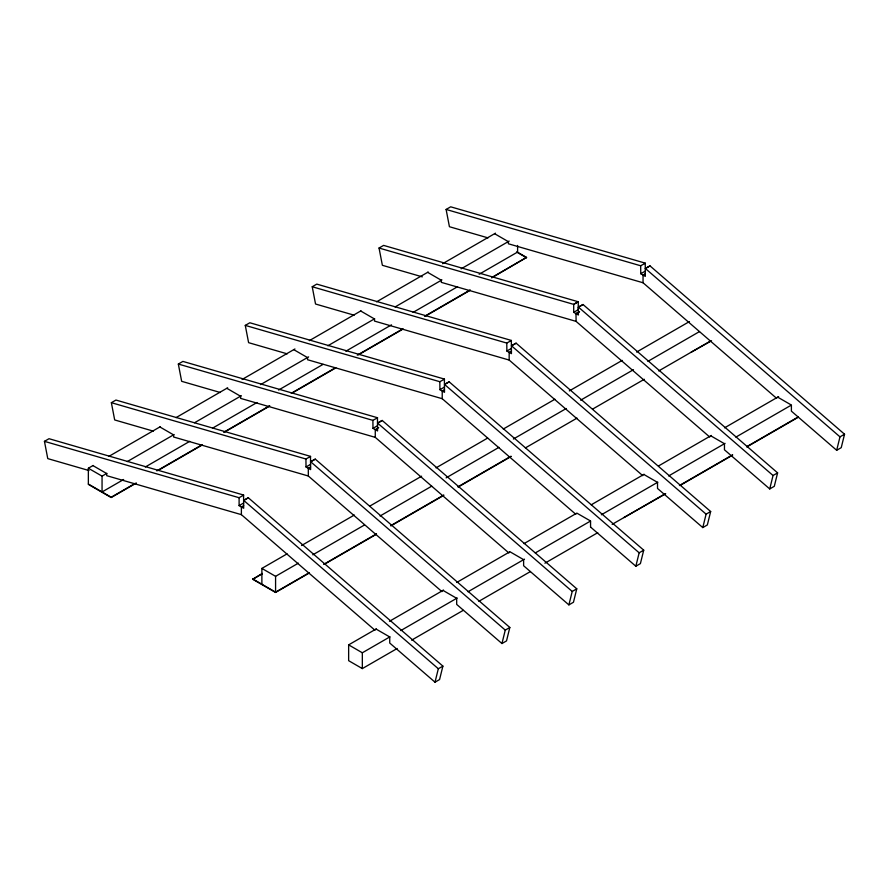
<?xml version="1.0" encoding="UTF-8"?>
<svg xmlns="http://www.w3.org/2000/svg" width="889" height="889" viewBox="0 0 889 889"><rect width="100%" height="100%" fill="white"/><g stroke="black" fill="none" stroke-linecap="round" stroke-linejoin="round"><path stroke-width="1.33" d="M136.395 482.994L111.192 497.551L88.355 484.372L88.355 468.236L93.156 465.458M376.036 629.045L389.738 636.957L389.738 643.047L435.01 682.185L438.321 668.75L442.889 666.117L248.331 497.773L243.675 500.351L438.321 668.75M442.889 666.117L439.577 679.552L435.01 682.185M442.978 590.396L456.679 598.308L456.679 604.398L501.952 643.536L505.263 630.101L509.83 627.467L315.273 459.124L310.617 461.702L505.263 630.101M509.83 627.467L506.519 640.902L501.952 643.536M509.93 551.747L523.621 559.659L523.621 565.748L568.893 604.887L572.216 591.452L576.772 588.818L382.226 420.475L377.558 423.053L572.216 591.452M576.772 588.818L573.461 602.253L568.893 604.887M590.563 527.066L635.835 566.237L639.158 552.802L643.725 550.169L449.167 381.826L444.5 384.404L639.158 552.802M643.725 550.169L640.402 563.604L635.835 566.237M643.814 474.448L657.516 482.36L657.516 488.45L702.788 527.588L706.099 514.153L710.667 511.519L516.109 343.176L511.442 345.754L706.099 514.153M710.667 511.519L707.344 524.955L702.788 527.588M710.756 435.799L724.457 443.711L724.457 449.801L769.73 488.939L773.041 475.504L777.608 472.87L583.051 304.527L578.383 307.105L578.383 315.017L573.705 312.317L573.705 304.405L578.272 301.771L578.272 309.683L573.705 312.317M777.608 472.87L774.297 486.305L769.73 488.939M777.697 397.15L791.399 405.062L791.399 411.151L836.671 450.29L839.983 436.855L844.55 434.221L649.992 265.878L645.325 268.456L839.983 436.855M844.55 434.221L841.238 447.656L836.671 450.29M89.044 470.559L47.762 458.613L44.45 441.344L49.017 438.71L243.575 495.029L243.675 508.264L239.108 505.63L239.108 497.718L243.675 495.084M111.369 402.684L115.937 400.05L310.494 456.357L310.617 469.614L306.027 466.969L305.927 459.002L111.369 402.684L114.681 419.952L153.297 431.121M178.333 364.046L182.901 361.412L377.458 417.73L377.558 430.965L372.991 428.331L372.891 420.364L178.333 364.046L181.656 381.314L220.261 392.494M245.275 325.396L249.842 322.763L444.4 379.081L444.5 392.316L439.933 389.682L439.833 381.714L245.275 325.396L248.598 342.665L287.214 353.844M312.228 286.747L316.784 284.113L511.342 340.431L511.442 353.666L506.874 351.033L506.774 343.065L312.228 286.747L315.539 304.016L354.155 315.195M422.308 276.857L382.37 265.3L379.047 248.031L383.615 245.397L578.272 301.771M446.111 209.448L450.679 206.815L645.236 263.133L645.325 276.368L640.758 273.734L640.669 265.767L446.111 209.448L449.423 226.717L488.039 237.885M108.769 456.446L160.42 426.631M176.033 417.619L227.673 387.804M242.086 379.481L294.926 348.966M309.339 340.654L360.978 310.828M376.592 301.816L428.231 272.001M442.644 263.689L495.495 233.174M88.355 468.236L102.057 476.137L106.858 473.37M127.271 461.58L174.111 434.532M194.535 422.753L241.375 395.705M260.588 384.615L308.627 356.878M327.841 345.788L374.68 318.74M395.094 306.949L441.933 279.913M461.147 268.822L509.186 241.086M123.671 479.482L102.057 491.961L102.057 476.137M145.296 466.992L189.724 441.344M212.549 428.165L256.988 402.517M278.601 390.027L323.04 364.379M345.854 351.199L391.493 324.852M413.107 312.372L457.546 286.714M479.16 274.234L517.598 252.054L517.598 245.453M88.355 484.049L111.192 497.229L135.195 483.372M156.808 470.892L201.225 445.256M224.028 432.087L269.645 405.751M291.259 393.271L335.675 367.624M357.278 355.156L402.895 328.819M424.509 316.34L470.125 290.003M491.728 277.524L526.544 257.421L491.728 277.846M158.009 470.514L202.425 444.878M224.028 432.398L269.645 406.062M292.459 392.894L335.675 367.946M358.478 354.778L402.895 329.13M425.709 315.962L470.125 290.314M379.047 248.031L573.605 304.349L578.172 301.715M305.927 459.002L310.594 456.424M372.891 420.364L377.558 417.786M439.833 381.714L444.5 379.136M506.774 343.065L511.442 340.487M640.669 265.767L645.325 263.188M243.764 500.407L248.331 497.773M310.717 461.758L315.273 459.124M377.658 423.108L382.226 420.475M444.6 384.459L449.167 381.826M511.542 345.81L516.109 343.176M578.383 307.105L583.051 304.527M645.425 268.511L649.992 265.878M239.108 505.63L243.675 502.985M306.027 466.969L310.594 464.325M372.991 428.331L377.558 425.687M439.933 389.682L444.5 387.037M506.874 351.033L511.442 348.388M640.758 273.734L645.325 271.089M709.711 437.01L576.105 321.407L575.994 313.628L579.417 311.65M243.675 505.63L241.386 506.941L241.386 514.653L374.991 630.257M310.617 466.981L308.305 468.281L308.327 476.004L441.944 591.607M378.703 427.665L375.269 429.643L375.269 437.355L508.886 552.958M444.5 389.682L442.222 390.993L442.222 398.705L575.828 514.309M511.442 351.033L509.164 352.344L509.164 360.056L642.769 475.659M576.105 313.695L579.528 311.717M645.325 273.734L643.047 275.045L643.047 282.758L776.653 398.361M261.877 584.229L261.877 568.415L287.103 553.847M301.515 545.535L354.355 515.02M369.968 506.008L421.619 476.193M436.032 467.87L487.672 438.055M503.285 429.043L554.925 399.228M569.338 390.904L622.189 360.389M636.602 352.066L689.442 321.562M309.216 573.038L275.579 592.463L252.743 579.272L262.355 573.416M252.743 579.272L262.355 573.727M261.877 568.415L275.579 576.328L298.393 563.148M312.806 554.825L364.457 525.01M380.07 515.998L431.71 486.183M446.122 477.86L498.973 447.345M513.375 439.033L566.226 408.518M580.639 400.194L633.479 369.691M647.892 361.367L699.543 331.553M309.216 572.727L275.579 592.141L252.743 578.961M323.618 564.404L376.48 533.889M390.871 525.577L443.744 495.051M458.135 486.739L511.008 456.213M525.388 447.912L577.039 418.097M592.652 409.084L644.292 379.27M658.705 370.946L710.344 341.132M324.829 564.026L376.48 534.2M390.893 525.888L443.744 495.373M458.157 487.05L511.008 456.535M711.544 340.754L691.12 352.233M397.172 648.492L362.334 668.595L348.644 660.683L348.644 644.869L376.269 628.923M389.471 621.289L443.522 590.085M456.735 582.462L509.586 551.947M523.999 543.624L576.839 513.12L590.563 521.01L590.563 527.099M591.252 504.796L644.103 474.282M658.516 465.969L711.356 435.454M724.568 427.831L778.62 396.627M348.644 644.869L362.334 652.782L389.96 636.824M400.772 630.59L457.224 597.997M468.036 591.752L524.477 559.17M535.289 552.925L590.54 521.032M601.353 514.787L657.804 482.194M668.606 475.959L725.057 443.367M735.87 437.121L791.121 405.228M411.585 640.169L463.225 610.354M478.838 601.331L530.489 571.516M544.901 563.193L597.741 532.689M612.154 524.366L665.005 493.851M679.418 485.527L732.614 454.824M746.682 446.7L798.333 416.885M665.705 493.762L623.889 517.587M680.041 485.483L732.614 455.135M746.949 446.856L798.333 417.197M643.047 282.758L508.397 243.786L508.397 241.675L494.695 233.763M575.994 321.34L441.333 282.369L441.333 280.257L427.642 272.345M509.164 360.056L374.513 321.085L374.513 318.973L360.812 311.061M442.222 398.705L307.561 359.734L307.561 357.622L293.87 349.71M375.269 437.355L240.619 398.383L240.619 396.272L226.928 388.36M308.305 475.993L173.655 437.021L173.655 434.91L159.953 426.998M44.45 441.344L239.108 497.718M241.386 514.653L106.736 475.682L106.736 473.57L93.034 465.658M516.931 251.876L526.544 257.421M516.931 252.187L526.544 257.743M578.483 307.161L773.041 475.504M362.334 652.782L362.334 668.595M275.579 576.328L275.579 592.463"/></g></svg>
